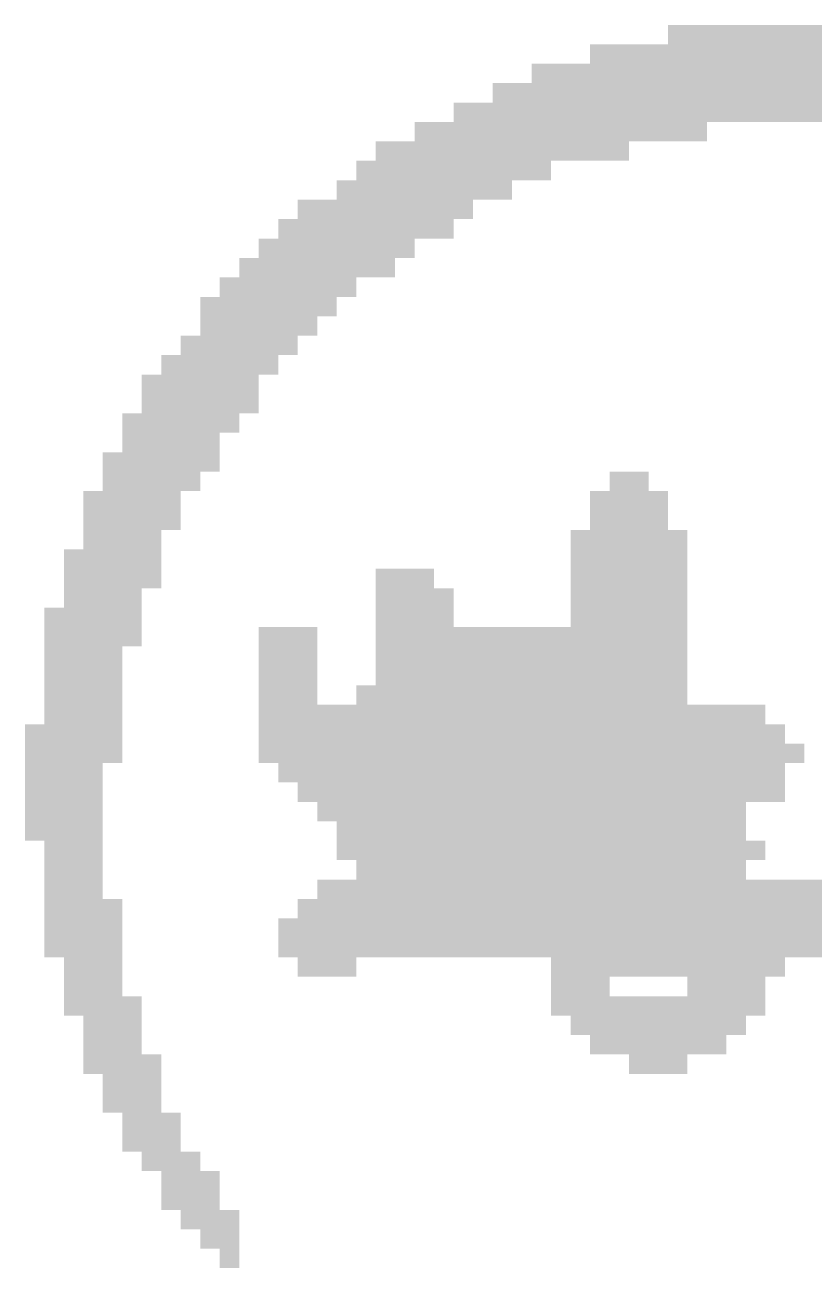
# Paper-space layout '01 Roof Support Layout' of a CAD drawing. Header units: millimetres. Extents: x 5 to 415, y 5 to 287.
# Drawn here: x 369.11 to 379.28, y 122.03 to 138.06 of the extents above; entities that cross this region are included whole.
import ezdxf

# ---------------------------------------------------------------- set-up
doc = ezdxf.new("R2010")
doc.units = ezdxf.units.MM
doc.layers.add('BRANDING', color=7, linetype='Continuous')

# ---------------------------------------------------------------- blocks, each defined once
blk = doc.blocks.new('SHEET_01_ROOF')
at = {"layer": 'BRANDING', "color": 255}
for points in [[(377.4, 137.806), (378.154, 137.806), (377.4, 138.056), (378.154, 138.056)], [(376.395, 137.555), (376.646, 137.555), (376.395, 137.806), (376.646, 137.806)], [(375.641, 137.305), (375.892, 137.305), (375.641, 137.555), (375.892, 137.555)], [(375.138, 137.054), (375.39, 137.054), (375.138, 137.305), (375.39, 137.305)], [(377.651, 136.553), (377.902, 136.553), (377.651, 136.804), (377.902, 136.804)], [(373.631, 136.303), (373.882, 136.303), (373.631, 136.553), (373.882, 136.553)], [(376.646, 136.303), (376.897, 136.303), (376.646, 136.553), (376.897, 136.553)], [(372.626, 135.551), (372.877, 135.551), (372.626, 135.802), (372.877, 135.802)], [(372.375, 135.301), (372.626, 135.301), (372.375, 135.551), (372.626, 135.551)], [(374.385, 135.301), (374.636, 135.301), (374.385, 135.551), (374.636, 135.551)], [(372.123, 135.05), (372.375, 135.05), (372.123, 135.301), (372.375, 135.301)], [(373.882, 135.05), (374.133, 135.05), (373.882, 135.301), (374.133, 135.301)], [(373.631, 134.8), (373.882, 134.8), (373.631, 135.05), (373.882, 135.05)], [(371.621, 134.549), (371.872, 134.549), (371.621, 134.8), (371.872, 134.8)], [(371.369, 134.299), (371.621, 134.299), (371.369, 134.549), (371.621, 134.549)], [(370.616, 133.297), (370.867, 133.297), (370.616, 133.547), (370.867, 133.547)], [(371.872, 133.047), (372.123, 133.047), (371.872, 133.297), (372.123, 133.297)], [(370.364, 132.796), (370.616, 132.796), (370.364, 133.047), (370.616, 133.047)], [(371.621, 132.796), (371.872, 132.796), (371.621, 133.047), (371.872, 133.047)], [(370.113, 132.295), (370.364, 132.295), (370.113, 132.546), (370.364, 132.546)], [(371.369, 132.295), (371.621, 132.295), (371.369, 132.546), (371.621, 132.546)], [(369.862, 131.794), (370.113, 131.794), (369.862, 132.045), (370.113, 132.045)], [(376.395, 131.794), (376.646, 131.794), (376.395, 132.045), (376.646, 132.045)], [(377.149, 131.794), (377.4, 131.794), (377.149, 132.045), (377.4, 132.045)], [(377.4, 131.293), (377.651, 131.293), (377.4, 131.544), (377.651, 131.544)], [(369.611, 131.043), (369.862, 131.043), (369.611, 131.293), (369.862, 131.293)], [(370.616, 130.792), (370.867, 130.792), (370.616, 131.043), (370.867, 131.043)], [(373.631, 130.792), (373.882, 130.792), (373.631, 131.043), (373.882, 131.043)], [(374.133, 130.792), (374.385, 130.792), (374.133, 131.043), (374.385, 131.043)], [(376.144, 130.792), (376.395, 130.792), (376.144, 131.043), (376.395, 131.043)], [(369.359, 130.291), (369.611, 130.291), (369.359, 130.542), (369.611, 130.542)], [(370.364, 130.041), (370.616, 130.041), (370.364, 130.291), (370.616, 130.291)], [(372.123, 130.041), (372.375, 130.041), (372.123, 130.291), (372.375, 130.291)], [(372.626, 130.041), (372.877, 130.041), (372.626, 130.291), (372.877, 130.291)], [(373.38, 129.289), (373.631, 129.289), (373.38, 129.54), (373.631, 129.54)], [(377.902, 129.039), (378.656, 129.039), (377.902, 129.289), (378.656, 129.289)], [(369.108, 128.789), (369.359, 128.789), (369.108, 129.039), (369.359, 129.039)], [(370.113, 128.789), (370.364, 128.789), (370.113, 129.039), (370.364, 129.039)], [(369.108, 128.538), (369.359, 128.538), (369.108, 128.789), (369.359, 128.789)], [(370.113, 128.538), (370.364, 128.538), (370.113, 128.789), (370.364, 128.789)], [(372.123, 128.538), (372.375, 128.538), (372.123, 128.789), (372.375, 128.789)], [(378.907, 128.538), (379.159, 128.538), (378.907, 128.789), (379.159, 128.789)], [(369.108, 128.288), (369.359, 128.288), (369.108, 128.538), (369.359, 128.538)], [(372.375, 128.288), (372.626, 128.288), (372.375, 128.538), (372.626, 128.538)], [(369.108, 128.037), (369.359, 128.037), (369.108, 128.288), (369.359, 128.288)], [(372.626, 128.037), (372.877, 128.037), (372.626, 128.288), (372.877, 128.288)], [(378.656, 128.037), (378.907, 128.037), (378.656, 128.288), (378.907, 128.288)], [(369.108, 127.787), (369.359, 127.787), (369.108, 128.037), (369.359, 128.037)], [(372.877, 127.787), (373.128, 127.787), (372.877, 128.037), (373.128, 128.037)], [(378.154, 127.787), (378.405, 127.787), (378.154, 128.037), (378.405, 128.037)], [(369.108, 127.536), (369.359, 127.536), (369.108, 127.787), (369.359, 127.787)], [(378.405, 127.286), (378.656, 127.286), (378.405, 127.536), (378.656, 127.536)], [(378.154, 127.035), (378.405, 127.035), (378.154, 127.286), (378.405, 127.286)], [(372.877, 126.785), (373.128, 126.785), (372.877, 127.035), (373.128, 127.035)], [(378.154, 126.785), (378.656, 126.785), (378.154, 127.035), (378.656, 127.035)], [(370.113, 126.534), (370.364, 126.534), (370.113, 126.785), (370.364, 126.785)], [(370.113, 126.284), (370.364, 126.284), (370.113, 126.534), (370.364, 126.534)], [(369.359, 126.033), (369.611, 126.033), (369.359, 126.284), (369.611, 126.284)], [(372.375, 126.033), (372.626, 126.033), (372.375, 126.284), (372.626, 126.284)], [(379.159, 126.033), (379.661, 126.033), (379.159, 126.284), (379.661, 126.284)], [(372.626, 125.783), (373.38, 125.783), (372.626, 126.033), (373.38, 126.033)], [(369.611, 125.282), (369.862, 125.282), (369.611, 125.532), (369.862, 125.532)], [(370.364, 125.282), (370.616, 125.282), (370.364, 125.532), (370.616, 125.532)], [(375.892, 125.282), (376.144, 125.282), (375.892, 125.532), (376.144, 125.532)], [(376.897, 125.282), (377.149, 125.282), (376.897, 125.532), (377.149, 125.532)], [(378.405, 125.282), (378.656, 125.282), (378.405, 125.532), (378.656, 125.532)], [(377.902, 124.781), (378.154, 124.781), (377.902, 125.031), (378.154, 125.031)], [(369.862, 124.53), (370.113, 124.53), (369.862, 124.781), (370.113, 124.781)], [(370.616, 124.53), (370.867, 124.53), (370.616, 124.781), (370.867, 124.781)], [(376.897, 124.53), (377.651, 124.53), (376.897, 124.781), (377.651, 124.781)], [(370.113, 124.03), (370.364, 124.03), (370.113, 124.28), (370.364, 124.28)], [(370.364, 123.529), (370.616, 123.529), (370.364, 123.779), (370.616, 123.779)], [(371.369, 123.028), (371.621, 123.028), (371.369, 123.278), (371.621, 123.278)], [(370.867, 122.777), (371.118, 122.777), (370.867, 123.028), (371.118, 123.028)], [(371.118, 122.527), (371.369, 122.527), (371.118, 122.777), (371.369, 122.777)], [(371.621, 122.527), (371.872, 122.527), (371.621, 122.777), (371.872, 122.777)], [(371.621, 122.026), (371.872, 122.026), (371.621, 122.276), (371.872, 122.276)]]:
    blk.add_solid(points, dxfattribs=at)
at = {"layer": 'BRANDING', "color": 254}
for points in [[(378.154, 137.806), (380.164, 137.806), (378.154, 138.056), (380.164, 138.056)], [(376.646, 137.555), (377.149, 137.555), (376.646, 137.806), (377.149, 137.806)], [(375.892, 137.305), (376.144, 137.305), (375.892, 137.555), (376.144, 137.555)], [(374.636, 136.804), (374.887, 136.804), (374.636, 137.054), (374.887, 137.054)], [(378.907, 136.804), (379.913, 136.804), (378.907, 137.054), (379.913, 137.054)], [(374.133, 136.553), (374.385, 136.553), (374.133, 136.804), (374.385, 136.804)], [(377.149, 136.553), (377.651, 136.553), (377.149, 136.804), (377.651, 136.804)], [(373.882, 136.303), (374.133, 136.303), (373.882, 136.553), (374.133, 136.553)], [(376.395, 136.303), (376.646, 136.303), (376.395, 136.553), (376.646, 136.553)], [(373.38, 136.052), (373.631, 136.052), (373.38, 136.303), (373.631, 136.303)], [(374.133, 136.052), (374.636, 136.052), (374.133, 136.303), (374.636, 136.303)], [(375.641, 136.052), (375.892, 136.052), (375.641, 136.303), (375.892, 136.303)], [(373.128, 135.802), (373.38, 135.802), (373.128, 136.052), (373.38, 136.052)], [(373.631, 135.802), (374.385, 135.802), (373.631, 136.052), (374.385, 136.052)], [(375.138, 135.802), (375.39, 135.802), (375.138, 136.052), (375.39, 136.052)], [(372.877, 135.551), (373.128, 135.551), (372.877, 135.802), (373.128, 135.802)], [(373.38, 135.551), (373.882, 135.551), (373.38, 135.802), (373.882, 135.802)], [(374.636, 135.551), (374.887, 135.551), (374.636, 135.802), (374.887, 135.802)], [(373.128, 135.301), (373.631, 135.301), (373.128, 135.551), (373.631, 135.551)], [(372.626, 135.05), (373.128, 135.05), (372.626, 135.301), (373.128, 135.301)], [(371.872, 134.8), (372.123, 134.8), (371.872, 135.05), (372.123, 135.05)], [(372.375, 134.8), (372.877, 134.8), (372.375, 135.05), (372.877, 135.05)], [(372.123, 134.549), (372.626, 134.549), (372.123, 134.8), (372.626, 134.8)], [(373.128, 134.549), (373.38, 134.549), (373.128, 134.8), (373.38, 134.8)], [(372.123, 134.299), (372.375, 134.299), (372.123, 134.549), (372.375, 134.549)], [(372.877, 134.299), (373.128, 134.299), (372.877, 134.549), (373.128, 134.549)], [(372.626, 134.048), (372.877, 134.048), (372.626, 134.299), (372.877, 134.299)], [(371.118, 133.798), (371.369, 133.798), (371.118, 134.048), (371.369, 134.048)], [(372.375, 133.798), (372.626, 133.798), (372.375, 134.048), (372.626, 134.048)], [(370.867, 133.547), (371.118, 133.547), (370.867, 133.798), (371.118, 133.798)], [(372.123, 133.547), (372.375, 133.547), (372.123, 133.798), (372.375, 133.798)], [(370.616, 133.047), (370.867, 133.047), (370.616, 133.297), (370.867, 133.297)], [(371.118, 132.045), (371.369, 132.045), (371.118, 132.295), (371.369, 132.295)], [(376.646, 132.045), (377.149, 132.045), (376.646, 132.295), (377.149, 132.295)], [(369.862, 131.544), (370.113, 131.544), (369.862, 131.794), (370.113, 131.794)], [(370.867, 131.544), (371.118, 131.544), (370.867, 131.794), (371.118, 131.794)], [(376.395, 131.544), (376.646, 131.544), (376.395, 131.794), (376.646, 131.794)], [(377.149, 131.544), (377.4, 131.544), (377.149, 131.794), (377.4, 131.794)], [(376.144, 131.293), (376.395, 131.293), (376.144, 131.544), (376.395, 131.544)], [(370.616, 131.043), (370.867, 131.043), (370.616, 131.293), (370.867, 131.293)], [(376.144, 131.043), (376.395, 131.043), (376.144, 131.293), (376.395, 131.293)], [(369.611, 130.792), (369.862, 130.792), (369.611, 131.043), (369.862, 131.043)], [(373.882, 130.792), (374.133, 130.792), (373.882, 131.043), (374.133, 131.043)], [(377.4, 130.792), (377.651, 130.792), (377.4, 131.043), (377.651, 131.043)], [(374.385, 130.542), (374.636, 130.542), (374.385, 130.792), (374.636, 130.792)], [(376.144, 130.542), (376.395, 130.542), (376.144, 130.792), (376.395, 130.792)], [(377.4, 130.542), (377.651, 130.542), (377.4, 130.792), (377.651, 130.792)], [(370.364, 130.291), (370.616, 130.291), (370.364, 130.542), (370.616, 130.542)], [(376.144, 130.291), (376.395, 130.291), (376.144, 130.542), (376.395, 130.542)], [(377.4, 130.291), (377.651, 130.291), (377.4, 130.542), (377.651, 130.542)], [(369.359, 130.041), (369.611, 130.041), (369.359, 130.291), (369.611, 130.291)], [(372.375, 130.041), (372.626, 130.041), (372.375, 130.291), (372.626, 130.291)], [(373.631, 130.041), (373.882, 130.041), (373.631, 130.291), (373.882, 130.291)], [(374.385, 130.041), (375.641, 130.041), (374.385, 130.291), (375.641, 130.291)], [(375.892, 130.041), (376.395, 130.041), (375.892, 130.291), (376.395, 130.291)], [(377.4, 130.041), (377.651, 130.041), (377.4, 130.291), (377.651, 130.291)], [(369.359, 129.79), (369.611, 129.79), (369.359, 130.041), (369.611, 130.041)], [(372.123, 129.79), (372.375, 129.79), (372.123, 130.041), (372.375, 130.041)], [(374.385, 129.79), (374.636, 129.79), (374.385, 130.041), (374.636, 130.041)], [(372.123, 129.54), (372.375, 129.54), (372.123, 129.79), (372.375, 129.79)], [(377.4, 129.54), (377.651, 129.54), (377.4, 129.79), (377.651, 129.79)], [(370.113, 129.289), (370.364, 129.289), (370.113, 129.54), (370.364, 129.54)], [(370.113, 129.039), (370.364, 129.039), (370.113, 129.289), (370.364, 129.289)], [(373.128, 129.039), (373.631, 129.039), (373.128, 129.289), (373.631, 129.289)], [(377.651, 129.039), (377.902, 129.039), (377.651, 129.289), (377.902, 129.289)], [(378.656, 128.789), (378.907, 128.789), (378.656, 129.039), (378.907, 129.039)], [(378.154, 128.037), (378.656, 128.037), (378.154, 128.288), (378.656, 128.288)], [(373.128, 127.536), (373.38, 127.536), (373.128, 127.787), (373.38, 127.787)], [(373.128, 127.286), (373.38, 127.286), (373.128, 127.536), (373.38, 127.536)], [(373.38, 127.035), (373.631, 127.035), (373.38, 127.286), (373.631, 127.286)], [(377.902, 127.035), (378.154, 127.035), (377.902, 127.286), (378.154, 127.286)], [(373.128, 126.785), (373.38, 126.785), (373.128, 127.035), (373.38, 127.035)], [(378.656, 126.785), (379.661, 126.785), (378.656, 127.035), (379.661, 127.035)], [(369.359, 126.534), (369.611, 126.534), (369.359, 126.785), (369.611, 126.785)], [(372.626, 126.534), (372.877, 126.534), (372.626, 126.785), (372.877, 126.785)], [(369.359, 126.284), (369.611, 126.284), (369.359, 126.534), (369.611, 126.534)], [(372.375, 126.284), (372.626, 126.284), (372.375, 126.534), (372.626, 126.534)], [(370.113, 126.033), (370.364, 126.033), (370.113, 126.284), (370.364, 126.284)], [(374.385, 126.033), (375.138, 126.033), (374.385, 126.284), (375.138, 126.284)], [(378.907, 126.033), (379.159, 126.033), (378.907, 126.284), (379.159, 126.284)], [(370.113, 125.783), (370.364, 125.783), (370.113, 126.033), (370.364, 126.033)], [(376.395, 125.783), (376.646, 125.783), (376.395, 126.033), (376.646, 126.033)], [(378.656, 125.783), (378.907, 125.783), (378.656, 126.033), (378.907, 126.033)], [(369.611, 125.532), (369.862, 125.532), (369.611, 125.783), (369.862, 125.783)], [(375.892, 125.532), (376.144, 125.532), (375.892, 125.783), (376.144, 125.783)], [(376.395, 125.532), (376.646, 125.532), (376.395, 125.783), (376.646, 125.783)], [(377.651, 125.532), (377.902, 125.532), (377.651, 125.783), (377.902, 125.783)], [(376.646, 125.282), (376.897, 125.282), (376.646, 125.532), (376.897, 125.532)], [(377.149, 125.282), (377.4, 125.282), (377.149, 125.532), (377.4, 125.532)], [(370.364, 125.031), (370.616, 125.031), (370.364, 125.282), (370.616, 125.282)], [(376.144, 125.031), (376.395, 125.031), (376.144, 125.282), (376.395, 125.282)], [(378.154, 125.031), (378.405, 125.031), (378.154, 125.282), (378.405, 125.282)], [(369.862, 124.781), (370.113, 124.781), (369.862, 125.031), (370.113, 125.031)], [(376.395, 124.781), (376.646, 124.781), (376.395, 125.031), (376.646, 125.031)], [(370.616, 124.28), (370.867, 124.28), (370.616, 124.53), (370.867, 124.53)], [(370.867, 123.779), (371.118, 123.779), (370.867, 124.03), (371.118, 124.03)], [(370.616, 123.278), (370.867, 123.278), (370.616, 123.529), (370.867, 123.529)], [(371.118, 123.278), (371.369, 123.278), (371.118, 123.529), (371.369, 123.529)], [(371.369, 122.777), (371.621, 122.777), (371.369, 123.028), (371.621, 123.028)], [(371.369, 122.276), (371.872, 122.276), (371.369, 122.527), (371.872, 122.527)]]:
    blk.add_solid(points, dxfattribs=at)
at = {"layer": 'BRANDING', "color": 253}
for points in [[(377.149, 137.555), (377.651, 137.555), (377.149, 137.806), (377.651, 137.806)], [(376.144, 137.305), (376.395, 137.305), (376.144, 137.555), (376.395, 137.555)], [(375.39, 137.054), (375.641, 137.054), (375.39, 137.305), (375.641, 137.305)], [(374.887, 136.804), (375.138, 136.804), (374.887, 137.054), (375.138, 137.054)], [(378.154, 136.804), (378.907, 136.804), (378.154, 137.054), (378.907, 137.054)], [(374.385, 136.553), (374.636, 136.553), (374.385, 136.804), (374.636, 136.804)], [(376.897, 136.553), (377.149, 136.553), (376.897, 136.804), (377.149, 136.804)], [(374.133, 136.303), (374.385, 136.303), (374.133, 136.553), (374.385, 136.553)], [(376.144, 136.303), (376.395, 136.303), (376.144, 136.553), (376.395, 136.553)], [(373.631, 136.052), (374.133, 136.052), (373.631, 136.303), (374.133, 136.303)], [(374.636, 136.052), (374.887, 136.052), (374.636, 136.303), (374.887, 136.303)], [(373.38, 135.802), (373.631, 135.802), (373.38, 136.052), (373.631, 136.052)], [(374.887, 135.802), (375.138, 135.802), (374.887, 136.052), (375.138, 136.052)], [(373.128, 135.551), (373.38, 135.551), (373.128, 135.802), (373.38, 135.802)], [(372.626, 135.301), (373.128, 135.301), (372.626, 135.551), (373.128, 135.551)], [(374.133, 135.301), (374.385, 135.301), (374.133, 135.551), (374.385, 135.551)], [(372.375, 135.05), (372.626, 135.05), (372.375, 135.301), (372.626, 135.301)], [(373.128, 135.05), (373.38, 135.05), (373.128, 135.301), (373.38, 135.301)], [(372.123, 134.8), (372.375, 134.8), (372.123, 135.05), (372.375, 135.05)], [(372.877, 134.8), (373.128, 134.8), (372.877, 135.05), (373.128, 135.05)], [(373.38, 134.8), (373.631, 134.8), (373.38, 135.05), (373.631, 135.05)], [(371.872, 134.549), (372.123, 134.549), (371.872, 134.8), (372.123, 134.8)], [(371.621, 134.299), (372.123, 134.299), (371.621, 134.549), (372.123, 134.549)], [(371.369, 134.048), (371.621, 134.048), (371.369, 134.299), (371.621, 134.299)], [(371.872, 133.297), (372.123, 133.297), (371.872, 133.547), (372.123, 133.547)], [(370.364, 132.546), (370.616, 132.546), (370.364, 132.796), (370.616, 132.796)], [(371.369, 132.546), (371.621, 132.546), (371.369, 132.796), (371.621, 132.796)], [(370.113, 132.045), (370.364, 132.045), (370.113, 132.295), (370.364, 132.295)], [(370.867, 131.794), (371.118, 131.794), (370.867, 132.045), (371.118, 132.045)], [(369.862, 131.293), (370.113, 131.293), (369.862, 131.544), (370.113, 131.544)], [(370.616, 131.293), (370.867, 131.293), (370.616, 131.544), (370.867, 131.544)], [(377.4, 131.043), (377.651, 131.043), (377.4, 131.293), (377.651, 131.293)], [(370.364, 130.542), (370.616, 130.542), (370.364, 130.792), (370.616, 130.792)], [(373.631, 130.542), (373.882, 130.542), (373.631, 130.792), (373.882, 130.792)], [(373.631, 130.291), (373.882, 130.291), (373.631, 130.542), (373.882, 130.542)], [(374.385, 130.291), (374.636, 130.291), (374.385, 130.542), (374.636, 130.542)], [(375.641, 130.041), (375.892, 130.041), (375.641, 130.291), (375.892, 130.291)], [(370.113, 129.79), (370.364, 129.79), (370.113, 130.041), (370.364, 130.041)], [(372.626, 129.79), (372.877, 129.79), (372.626, 130.041), (372.877, 130.041)], [(373.631, 129.79), (373.882, 129.79), (373.631, 130.041), (373.882, 130.041)], [(374.636, 129.79), (374.887, 129.79), (374.636, 130.041), (374.887, 130.041)], [(376.144, 129.79), (376.395, 129.79), (376.144, 130.041), (376.395, 130.041)], [(377.4, 129.79), (377.651, 129.79), (377.4, 130.041), (377.651, 130.041)], [(369.359, 129.54), (369.611, 129.54), (369.359, 129.79), (369.611, 129.79)], [(370.113, 129.54), (370.364, 129.54), (370.113, 129.79), (370.364, 129.79)], [(372.626, 129.54), (372.877, 129.54), (372.626, 129.79), (372.877, 129.79)], [(373.631, 129.54), (373.882, 129.54), (373.631, 129.79), (373.882, 129.79)], [(374.385, 129.54), (374.887, 129.54), (374.385, 129.79), (374.887, 129.79)], [(369.359, 129.289), (369.611, 129.289), (369.359, 129.54), (369.611, 129.54)], [(372.123, 129.289), (372.375, 129.289), (372.123, 129.54), (372.375, 129.54)], [(372.626, 129.289), (372.877, 129.289), (372.626, 129.54), (372.877, 129.54)], [(377.4, 129.289), (377.651, 129.289), (377.4, 129.54), (377.651, 129.54)], [(369.359, 129.039), (369.611, 129.039), (369.359, 129.289), (369.611, 129.289)], [(372.877, 129.039), (373.128, 129.039), (372.877, 129.289), (373.128, 129.289)], [(372.123, 128.789), (372.375, 128.789), (372.123, 129.039), (372.375, 129.039)], [(378.656, 128.538), (378.907, 128.538), (378.656, 128.789), (378.907, 128.789)], [(369.862, 128.288), (370.113, 128.288), (369.862, 128.538), (370.113, 128.538)], [(378.656, 128.288), (378.907, 128.288), (378.656, 128.538), (378.907, 128.538)], [(369.862, 128.037), (370.113, 128.037), (369.862, 128.288), (370.113, 128.288)], [(372.877, 128.037), (373.128, 128.037), (372.877, 128.288), (373.128, 128.288)], [(377.902, 128.037), (378.154, 128.037), (377.902, 128.288), (378.154, 128.288)], [(369.862, 127.787), (370.113, 127.787), (369.862, 128.037), (370.113, 128.037)], [(373.128, 127.787), (373.38, 127.787), (373.128, 128.037), (373.38, 128.037)], [(369.862, 127.536), (370.113, 127.536), (369.862, 127.787), (370.113, 127.787)], [(378.154, 127.536), (378.405, 127.536), (378.154, 127.787), (378.405, 127.787)], [(369.862, 127.286), (370.113, 127.286), (369.862, 127.536), (370.113, 127.536)], [(369.359, 127.035), (369.611, 127.035), (369.359, 127.286), (369.611, 127.286)], [(369.862, 127.035), (370.113, 127.035), (369.862, 127.286), (370.113, 127.286)], [(373.631, 127.035), (373.882, 127.035), (373.631, 127.286), (373.882, 127.286)], [(369.359, 126.785), (369.611, 126.785), (369.359, 127.035), (369.611, 127.035)], [(373.38, 126.785), (373.631, 126.785), (373.38, 127.035), (373.631, 127.035)], [(377.902, 126.785), (378.154, 126.785), (377.902, 127.035), (378.154, 127.035)], [(369.862, 126.534), (370.113, 126.534), (369.862, 126.785), (370.113, 126.785)], [(372.877, 126.534), (373.128, 126.534), (372.877, 126.785), (373.128, 126.785)], [(372.626, 126.284), (372.877, 126.284), (372.626, 126.534), (372.877, 126.534)], [(372.626, 126.033), (374.385, 126.033), (372.626, 126.284), (374.385, 126.284)], [(375.138, 126.033), (375.641, 126.033), (375.138, 126.284), (375.641, 126.284)], [(376.646, 125.783), (377.149, 125.783), (376.646, 126.033), (377.149, 126.033)], [(377.651, 125.783), (377.902, 125.783), (377.651, 126.033), (377.902, 126.033)], [(370.113, 125.532), (370.364, 125.532), (370.113, 125.783), (370.364, 125.783)], [(378.405, 125.532), (378.656, 125.532), (378.405, 125.783), (378.656, 125.783)], [(377.4, 125.282), (377.651, 125.282), (377.4, 125.532), (377.651, 125.532)], [(369.862, 125.031), (370.113, 125.031), (369.862, 125.282), (370.113, 125.282)], [(370.364, 124.781), (370.616, 124.781), (370.364, 125.031), (370.616, 125.031)], [(377.651, 124.781), (377.902, 124.781), (377.651, 125.031), (377.902, 125.031)], [(370.113, 124.28), (370.364, 124.28), (370.113, 124.53), (370.364, 124.53)], [(370.616, 124.03), (370.867, 124.03), (370.616, 124.28), (370.867, 124.28)], [(370.364, 123.779), (370.616, 123.779), (370.364, 124.03), (370.616, 124.03)], [(370.867, 123.529), (371.118, 123.529), (370.867, 123.779), (371.118, 123.779)], [(370.867, 123.028), (371.369, 123.028), (370.867, 123.278), (371.369, 123.278)], [(371.118, 122.777), (371.369, 122.777), (371.118, 123.028), (371.369, 123.028)], [(371.369, 122.527), (371.621, 122.527), (371.369, 122.777), (371.621, 122.777)]]:
    blk.add_solid(points, dxfattribs=at)
at = {"layer": 'BRANDING', "color": 8}
for points in [[(377.651, 137.555), (378.656, 137.555), (377.651, 137.806), (378.656, 137.806)], [(376.395, 137.305), (376.897, 137.305), (376.395, 137.555), (376.897, 137.555)], [(377.651, 137.305), (378.656, 137.305), (377.651, 137.555), (378.656, 137.555)], [(375.641, 137.054), (376.144, 137.054), (375.641, 137.305), (376.144, 137.305)], [(376.646, 137.054), (377.149, 137.054), (376.646, 137.305), (377.149, 137.305)], [(375.138, 136.804), (375.39, 136.804), (375.138, 137.054), (375.39, 137.054)], [(375.892, 136.804), (376.144, 136.804), (375.892, 137.054), (376.144, 137.054)], [(377.902, 136.804), (378.154, 136.804), (377.902, 137.054), (378.154, 137.054)], [(374.636, 136.553), (374.887, 136.553), (374.636, 136.804), (374.887, 136.804)], [(375.39, 136.553), (375.641, 136.553), (375.39, 136.804), (375.641, 136.804)], [(376.646, 136.553), (376.897, 136.553), (376.646, 136.804), (376.897, 136.804)], [(374.385, 136.303), (375.138, 136.303), (374.385, 136.553), (375.138, 136.553)], [(375.892, 136.303), (376.144, 136.303), (375.892, 136.553), (376.144, 136.553)], [(375.39, 136.052), (375.641, 136.052), (375.39, 136.303), (375.641, 136.303)], [(374.385, 135.802), (374.636, 135.802), (374.385, 136.052), (374.636, 136.052)], [(373.882, 135.551), (374.133, 135.551), (373.882, 135.802), (374.133, 135.802)], [(374.385, 135.551), (374.636, 135.551), (374.385, 135.802), (374.636, 135.802)], [(373.631, 135.301), (373.882, 135.301), (373.631, 135.551), (373.882, 135.551)], [(373.631, 135.05), (373.882, 135.05), (373.631, 135.301), (373.882, 135.301)], [(372.626, 134.549), (372.877, 134.549), (372.626, 134.8), (372.877, 134.8)], [(372.375, 134.299), (372.626, 134.299), (372.375, 134.549), (372.626, 134.549)], [(371.872, 134.048), (372.375, 134.048), (371.872, 134.299), (372.375, 134.299)], [(371.118, 133.547), (371.369, 133.547), (371.118, 133.798), (371.369, 133.798)], [(370.867, 133.297), (371.118, 133.297), (370.867, 133.547), (371.118, 133.547)], [(371.621, 133.047), (371.872, 133.047), (371.621, 133.297), (371.872, 133.297)], [(370.616, 132.796), (370.867, 132.796), (370.616, 133.047), (370.867, 133.047)], [(370.364, 132.295), (370.616, 132.295), (370.364, 132.546), (370.616, 132.546)], [(371.118, 132.295), (371.369, 132.295), (371.118, 132.546), (371.369, 132.546)], [(370.113, 131.794), (370.364, 131.794), (370.113, 132.045), (370.364, 132.045)], [(376.646, 131.794), (377.149, 131.794), (376.646, 132.045), (377.149, 132.045)], [(376.395, 131.293), (376.646, 131.293), (376.395, 131.544), (376.646, 131.544)], [(377.149, 131.293), (377.4, 131.293), (377.149, 131.544), (377.4, 131.544)], [(369.862, 131.043), (370.113, 131.043), (369.862, 131.293), (370.113, 131.293)], [(370.364, 130.792), (370.616, 130.792), (370.364, 131.043), (370.616, 131.043)], [(376.395, 130.792), (376.646, 130.792), (376.395, 131.043), (376.646, 131.043)], [(377.149, 130.792), (377.4, 130.792), (377.149, 131.043), (377.4, 131.043)], [(369.611, 130.542), (369.862, 130.542), (369.611, 130.792), (369.862, 130.792)], [(374.133, 130.542), (374.385, 130.542), (374.133, 130.792), (374.385, 130.792)], [(376.395, 130.542), (376.646, 130.542), (376.395, 130.792), (376.646, 130.792)], [(377.149, 130.542), (377.4, 130.542), (377.149, 130.792), (377.4, 130.792)], [(369.611, 130.291), (369.862, 130.291), (369.611, 130.542), (369.862, 130.542)], [(370.113, 130.041), (370.364, 130.041), (370.113, 130.291), (370.364, 130.291)], [(376.144, 129.54), (376.395, 129.54), (376.144, 129.79), (376.395, 129.79)], [(369.862, 129.289), (370.113, 129.289), (369.862, 129.54), (370.113, 129.54)], [(373.631, 129.289), (373.882, 129.289), (373.631, 129.54), (373.882, 129.54)], [(374.385, 129.289), (374.887, 129.289), (374.385, 129.54), (374.887, 129.54)], [(376.646, 129.289), (376.897, 129.289), (376.646, 129.54), (376.897, 129.54)], [(369.862, 129.039), (370.113, 129.039), (369.862, 129.289), (370.113, 129.289)], [(372.123, 129.039), (372.375, 129.039), (372.123, 129.289), (372.375, 129.289)], [(374.385, 129.039), (374.887, 129.039), (374.385, 129.289), (374.887, 129.289)], [(376.395, 129.039), (377.149, 129.039), (376.395, 129.289), (377.149, 129.289)], [(377.4, 129.039), (377.651, 129.039), (377.4, 129.289), (377.651, 129.289)], [(369.359, 128.789), (369.611, 128.789), (369.359, 129.039), (369.611, 129.039)], [(369.862, 128.789), (370.113, 128.789), (369.862, 129.039), (370.113, 129.039)], [(373.38, 128.789), (373.631, 128.789), (373.38, 129.039), (373.631, 129.039)], [(374.385, 128.789), (374.636, 128.789), (374.385, 129.039), (374.636, 129.039)], [(375.892, 128.789), (378.656, 128.789), (375.892, 129.039), (378.656, 129.039)], [(369.359, 128.538), (369.611, 128.538), (369.359, 128.789), (369.611, 128.789)], [(369.862, 128.538), (370.113, 128.538), (369.862, 128.789), (370.113, 128.789)], [(372.375, 128.538), (372.626, 128.538), (372.375, 128.789), (372.626, 128.789)], [(374.133, 128.538), (374.385, 128.538), (374.133, 128.789), (374.385, 128.789)], [(375.39, 128.538), (375.641, 128.538), (375.39, 128.789), (375.641, 128.789)], [(376.395, 128.538), (376.897, 128.538), (376.395, 128.789), (376.897, 128.789)], [(377.149, 128.538), (377.4, 128.538), (377.149, 128.789), (377.4, 128.789)], [(369.359, 128.288), (369.611, 128.288), (369.359, 128.538), (369.611, 128.538)], [(372.626, 128.288), (372.877, 128.288), (372.626, 128.538), (372.877, 128.538)], [(375.138, 128.288), (375.39, 128.288), (375.138, 128.538), (375.39, 128.538)], [(376.646, 128.288), (376.897, 128.288), (376.646, 128.538), (376.897, 128.538)], [(369.359, 128.037), (369.862, 128.037), (369.359, 128.288), (369.862, 128.288)], [(374.636, 128.037), (374.887, 128.037), (374.636, 128.288), (374.887, 128.288)], [(375.138, 128.037), (376.144, 128.037), (375.138, 128.288), (376.144, 128.288)], [(376.646, 128.037), (376.897, 128.037), (376.646, 128.288), (376.897, 128.288)], [(377.149, 128.037), (377.4, 128.037), (377.149, 128.288), (377.4, 128.288)], [(369.359, 127.787), (369.862, 127.787), (369.359, 128.037), (369.862, 128.037)], [(369.359, 127.536), (369.611, 127.536), (369.359, 127.787), (369.611, 127.787)], [(369.359, 127.286), (369.611, 127.286), (369.359, 127.536), (369.611, 127.536)], [(378.154, 127.286), (378.405, 127.286), (378.154, 127.536), (378.405, 127.536)], [(377.651, 127.035), (377.902, 127.035), (377.651, 127.286), (377.902, 127.286)], [(369.862, 126.785), (370.113, 126.785), (369.862, 127.035), (370.113, 127.035)], [(373.631, 126.785), (373.882, 126.785), (373.631, 127.035), (373.882, 127.035)], [(375.641, 126.785), (376.646, 126.785), (375.641, 127.035), (376.646, 127.035)], [(378.154, 126.534), (378.405, 126.534), (378.154, 126.785), (378.405, 126.785)], [(369.862, 126.284), (370.113, 126.284), (369.862, 126.534), (370.113, 126.534)], [(372.877, 126.284), (373.38, 126.284), (372.877, 126.534), (373.38, 126.534)], [(373.631, 126.284), (374.133, 126.284), (373.631, 126.534), (374.133, 126.534)], [(375.892, 126.284), (376.144, 126.284), (375.892, 126.534), (376.144, 126.534)], [(376.395, 126.284), (376.646, 126.284), (376.395, 126.534), (376.646, 126.534)], [(369.611, 126.033), (370.113, 126.033), (369.611, 126.284), (370.113, 126.284)], [(375.641, 126.033), (375.892, 126.033), (375.641, 126.284), (375.892, 126.284)], [(377.149, 126.033), (377.651, 126.033), (377.149, 126.284), (377.651, 126.284)], [(369.611, 125.783), (369.862, 125.783), (369.611, 126.033), (369.862, 126.033)], [(375.892, 125.783), (376.395, 125.783), (375.892, 126.033), (376.395, 126.033)], [(377.149, 125.783), (377.651, 125.783), (377.149, 126.033), (377.651, 126.033)], [(377.902, 125.783), (378.154, 125.783), (377.902, 126.033), (378.154, 126.033)], [(376.144, 125.532), (376.395, 125.532), (376.144, 125.783), (376.395, 125.783)], [(377.902, 125.532), (378.154, 125.532), (377.902, 125.783), (378.154, 125.783)], [(369.862, 125.282), (370.364, 125.282), (369.862, 125.532), (370.364, 125.532)], [(376.144, 125.282), (376.646, 125.282), (376.144, 125.532), (376.646, 125.532)], [(377.651, 125.282), (377.902, 125.282), (377.651, 125.532), (377.902, 125.532)], [(378.154, 125.282), (378.405, 125.282), (378.154, 125.532), (378.405, 125.532)], [(370.113, 125.031), (370.364, 125.031), (370.113, 125.282), (370.364, 125.282)], [(376.646, 124.781), (376.897, 124.781), (376.646, 125.031), (376.897, 125.031)], [(377.4, 124.781), (377.651, 124.781), (377.4, 125.031), (377.651, 125.031)], [(370.113, 124.53), (370.616, 124.53), (370.113, 124.781), (370.616, 124.781)], [(370.364, 124.03), (370.616, 124.03), (370.364, 124.28), (370.616, 124.28)], [(370.616, 123.779), (370.867, 123.779), (370.616, 124.03), (370.867, 124.03)], [(370.616, 123.529), (370.867, 123.529), (370.616, 123.779), (370.867, 123.779)], [(370.867, 123.278), (371.118, 123.278), (370.867, 123.529), (371.118, 123.529)]]:
    blk.add_solid(points, dxfattribs=at)
at = {"layer": 'BRANDING', "color": 251}
for points in [[(378.656, 137.555), (379.661, 137.555), (378.656, 137.806), (379.661, 137.806)], [(376.897, 137.305), (377.651, 137.305), (376.897, 137.555), (377.651, 137.555)], [(378.656, 137.305), (379.661, 137.305), (378.656, 137.555), (379.661, 137.555)], [(376.144, 137.054), (376.646, 137.054), (376.144, 137.305), (376.646, 137.305)], [(377.149, 137.054), (380.666, 137.054), (377.149, 137.305), (380.666, 137.305)], [(375.39, 136.804), (375.892, 136.804), (375.39, 137.054), (375.892, 137.054)], [(376.144, 136.804), (377.902, 136.804), (376.144, 137.054), (377.902, 137.054)], [(374.887, 136.553), (375.39, 136.553), (374.887, 136.804), (375.39, 136.804)], [(375.641, 136.553), (376.646, 136.553), (375.641, 136.804), (376.646, 136.804)], [(375.138, 136.303), (375.892, 136.303), (375.138, 136.553), (375.892, 136.553)], [(374.887, 136.052), (375.39, 136.052), (374.887, 136.303), (375.39, 136.303)], [(374.636, 135.802), (374.887, 135.802), (374.636, 136.052), (374.887, 136.052)], [(374.133, 135.551), (374.385, 135.551), (374.133, 135.802), (374.385, 135.802)], [(373.882, 135.301), (374.133, 135.301), (373.882, 135.551), (374.133, 135.551)], [(373.38, 135.05), (373.631, 135.05), (373.38, 135.301), (373.631, 135.301)], [(373.128, 134.8), (373.38, 134.8), (373.128, 135.05), (373.38, 135.05)], [(372.877, 134.549), (373.128, 134.549), (372.877, 134.8), (373.128, 134.8)], [(372.626, 134.299), (372.877, 134.299), (372.626, 134.549), (372.877, 134.549)], [(371.621, 134.048), (371.872, 134.048), (371.621, 134.299), (371.872, 134.299)], [(372.375, 134.048), (372.626, 134.048), (372.375, 134.299), (372.626, 134.299)], [(371.369, 133.798), (372.375, 133.798), (371.369, 134.048), (372.375, 134.048)], [(371.369, 133.547), (372.123, 133.547), (371.369, 133.798), (372.123, 133.798)], [(371.118, 133.297), (371.872, 133.297), (371.118, 133.547), (371.872, 133.547)], [(370.867, 133.047), (371.621, 133.047), (370.867, 133.297), (371.621, 133.297)], [(370.867, 132.796), (371.621, 132.796), (370.867, 133.047), (371.621, 133.047)], [(370.616, 132.546), (371.369, 132.546), (370.616, 132.796), (371.369, 132.796)], [(370.616, 132.295), (371.118, 132.295), (370.616, 132.546), (371.118, 132.546)], [(370.364, 132.045), (371.118, 132.045), (370.364, 132.295), (371.118, 132.295)], [(370.364, 131.794), (370.867, 131.794), (370.364, 132.045), (370.867, 132.045)], [(370.113, 131.544), (370.867, 131.544), (370.113, 131.794), (370.867, 131.794)], [(376.646, 131.544), (377.149, 131.544), (376.646, 131.794), (377.149, 131.794)], [(370.113, 131.293), (370.616, 131.293), (370.113, 131.544), (370.616, 131.544)], [(376.646, 131.293), (377.149, 131.293), (376.646, 131.544), (377.149, 131.544)], [(370.113, 131.043), (370.616, 131.043), (370.113, 131.293), (370.616, 131.293)], [(376.395, 131.043), (377.4, 131.043), (376.395, 131.293), (377.4, 131.293)], [(369.862, 130.792), (370.364, 130.792), (369.862, 131.043), (370.364, 131.043)], [(376.646, 130.792), (377.149, 130.792), (376.646, 131.043), (377.149, 131.043)], [(369.862, 130.542), (370.364, 130.542), (369.862, 130.792), (370.364, 130.792)], [(373.882, 130.542), (374.133, 130.542), (373.882, 130.792), (374.133, 130.792)], [(376.646, 130.542), (377.149, 130.542), (376.646, 130.792), (377.149, 130.792)], [(369.862, 130.291), (370.364, 130.291), (369.862, 130.542), (370.364, 130.542)], [(373.882, 130.291), (374.385, 130.291), (373.882, 130.542), (374.385, 130.542)], [(376.395, 130.291), (377.4, 130.291), (376.395, 130.542), (377.4, 130.542)], [(369.611, 130.041), (370.113, 130.041), (369.611, 130.291), (370.113, 130.291)], [(373.882, 130.041), (374.385, 130.041), (373.882, 130.291), (374.385, 130.291)], [(376.395, 130.041), (377.4, 130.041), (376.395, 130.291), (377.4, 130.291)], [(369.611, 129.79), (370.113, 129.79), (369.611, 130.041), (370.113, 130.041)], [(372.375, 129.79), (372.626, 129.79), (372.375, 130.041), (372.626, 130.041)], [(373.882, 129.79), (374.385, 129.79), (373.882, 130.041), (374.385, 130.041)], [(374.887, 129.79), (376.144, 129.79), (374.887, 130.041), (376.144, 130.041)], [(376.395, 129.79), (377.4, 129.79), (376.395, 130.041), (377.4, 130.041)], [(369.611, 129.54), (370.113, 129.54), (369.611, 129.79), (370.113, 129.79)], [(372.375, 129.54), (372.626, 129.54), (372.375, 129.79), (372.626, 129.79)], [(373.882, 129.54), (374.385, 129.54), (373.882, 129.79), (374.385, 129.79)], [(374.887, 129.54), (376.144, 129.54), (374.887, 129.79), (376.144, 129.79)], [(376.395, 129.54), (377.4, 129.54), (376.395, 129.79), (377.4, 129.79)], [(369.611, 129.289), (369.862, 129.289), (369.611, 129.54), (369.862, 129.54)], [(372.375, 129.289), (372.626, 129.289), (372.375, 129.54), (372.626, 129.54)], [(373.882, 129.289), (374.385, 129.289), (373.882, 129.54), (374.385, 129.54)], [(374.887, 129.289), (376.646, 129.289), (374.887, 129.54), (376.646, 129.54)], [(376.897, 129.289), (377.4, 129.289), (376.897, 129.54), (377.4, 129.54)], [(369.611, 129.039), (369.862, 129.039), (369.611, 129.289), (369.862, 129.289)], [(372.375, 129.039), (372.877, 129.039), (372.375, 129.289), (372.877, 129.289)], [(373.631, 129.039), (374.385, 129.039), (373.631, 129.289), (374.385, 129.289)], [(374.887, 129.039), (376.395, 129.039), (374.887, 129.289), (376.395, 129.289)], [(377.149, 129.039), (377.4, 129.039), (377.149, 129.289), (377.4, 129.289)], [(369.611, 128.789), (369.862, 128.789), (369.611, 129.039), (369.862, 129.039)], [(372.375, 128.789), (373.38, 128.789), (372.375, 129.039), (373.38, 129.039)], [(373.631, 128.789), (374.385, 128.789), (373.631, 129.039), (374.385, 129.039)], [(374.636, 128.789), (375.892, 128.789), (374.636, 129.039), (375.892, 129.039)], [(369.611, 128.538), (369.862, 128.538), (369.611, 128.789), (369.862, 128.789)], [(372.626, 128.538), (374.133, 128.538), (372.626, 128.789), (374.133, 128.789)], [(374.385, 128.538), (375.39, 128.538), (374.385, 128.789), (375.39, 128.789)], [(375.641, 128.538), (376.395, 128.538), (375.641, 128.789), (376.395, 128.789)], [(376.897, 128.538), (377.149, 128.538), (376.897, 128.789), (377.149, 128.789)], [(377.4, 128.538), (378.656, 128.538), (377.4, 128.789), (378.656, 128.789)], [(369.611, 128.288), (369.862, 128.288), (369.611, 128.538), (369.862, 128.538)], [(372.877, 128.288), (375.138, 128.288), (372.877, 128.538), (375.138, 128.538)], [(375.39, 128.288), (376.646, 128.288), (375.39, 128.538), (376.646, 128.538)], [(376.897, 128.288), (378.656, 128.288), (376.897, 128.538), (378.656, 128.538)], [(373.128, 128.037), (374.636, 128.037), (373.128, 128.288), (374.636, 128.288)], [(374.887, 128.037), (375.138, 128.037), (374.887, 128.288), (375.138, 128.288)], [(376.144, 128.037), (376.646, 128.037), (376.144, 128.288), (376.646, 128.288)], [(376.897, 128.037), (377.149, 128.037), (376.897, 128.288), (377.149, 128.288)], [(377.4, 128.037), (377.902, 128.037), (377.4, 128.288), (377.902, 128.288)], [(373.38, 127.787), (378.154, 127.787), (373.38, 128.037), (378.154, 128.037)], [(369.611, 127.536), (369.862, 127.536), (369.611, 127.787), (369.862, 127.787)], [(373.38, 127.536), (378.154, 127.536), (373.38, 127.787), (378.154, 127.787)], [(369.611, 127.286), (369.862, 127.286), (369.611, 127.536), (369.862, 127.536)], [(373.38, 127.286), (378.154, 127.286), (373.38, 127.536), (378.154, 127.536)], [(369.611, 127.035), (369.862, 127.035), (369.611, 127.286), (369.862, 127.286)], [(373.882, 127.035), (377.651, 127.035), (373.882, 127.286), (377.651, 127.286)], [(369.611, 126.785), (369.862, 126.785), (369.611, 127.035), (369.862, 127.035)], [(373.882, 126.785), (375.641, 126.785), (373.882, 127.035), (375.641, 127.035)], [(376.646, 126.785), (377.902, 126.785), (376.646, 127.035), (377.902, 127.035)], [(369.611, 126.534), (369.862, 126.534), (369.611, 126.785), (369.862, 126.785)], [(373.128, 126.534), (378.154, 126.534), (373.128, 126.785), (378.154, 126.785)], [(378.405, 126.534), (379.661, 126.534), (378.405, 126.785), (379.661, 126.785)], [(369.611, 126.284), (369.862, 126.284), (369.611, 126.534), (369.862, 126.534)], [(373.38, 126.284), (373.631, 126.284), (373.38, 126.534), (373.631, 126.534)], [(374.133, 126.284), (375.892, 126.284), (374.133, 126.534), (375.892, 126.534)], [(376.144, 126.284), (376.395, 126.284), (376.144, 126.534), (376.395, 126.534)], [(376.646, 126.284), (379.913, 126.284), (376.646, 126.534), (379.913, 126.534)], [(375.892, 126.033), (377.149, 126.033), (375.892, 126.284), (377.149, 126.284)], [(377.651, 126.033), (378.907, 126.033), (377.651, 126.284), (378.907, 126.284)], [(369.862, 125.783), (370.113, 125.783), (369.862, 126.033), (370.113, 126.033)], [(378.154, 125.783), (378.656, 125.783), (378.154, 126.033), (378.656, 126.033)], [(369.862, 125.532), (370.113, 125.532), (369.862, 125.783), (370.113, 125.783)], [(378.154, 125.532), (378.405, 125.532), (378.154, 125.783), (378.405, 125.783)], [(377.902, 125.282), (378.154, 125.282), (377.902, 125.532), (378.154, 125.532)], [(376.395, 125.031), (378.154, 125.031), (376.395, 125.282), (378.154, 125.282)], [(370.113, 124.781), (370.364, 124.781), (370.113, 125.031), (370.364, 125.031)], [(376.897, 124.781), (377.4, 124.781), (376.897, 125.031), (377.4, 125.031)], [(370.364, 124.28), (370.616, 124.28), (370.364, 124.53), (370.616, 124.53)]]:
    blk.add_solid(points, dxfattribs=at)

psp = doc.layouts.new('01 Roof Support Layout')

# ---------------------------------------------------------------- block references
psp.add_blockref('SHEET_01_ROOF', (0, 0))

doc.saveas('drawing.dxf')
